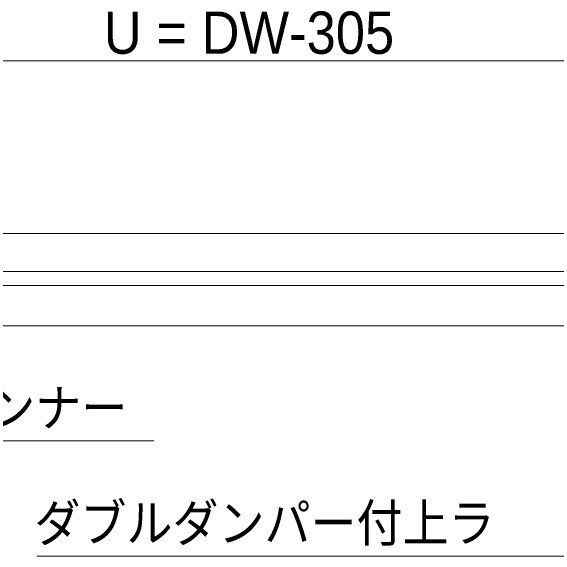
# Model space of a CAD drawing. Units: millimetres, scale not verified. Extents: x -6062 to 6062, y -3045 to 3045.
# Drawn here: x -4247.6 to -3774.2, y 70 to 543.3 of the extents above; entities that cross this region are included whole.
import ezdxf
from ezdxf.enums import TextEntityAlignment as Align

# ---------------------------------------------------------------- set-up
doc = ezdxf.new("R2010")
doc.units = ezdxf.units.MM
doc.header["$LTSCALE"] = 20
for name, color, linetype, lineweight in [('0-0_2寸法-3', 7, 'Continuous', 9), ('0-1_3一般', 7, 'Continuous', 9), ('0-3_2寸法-1', 7, 'Continuous', 9)]:
    doc.layers.add(name, color=color, linetype=linetype, lineweight=lineweight)
doc.styles.add('ＭＳ ゴシック', font='')
doc.styles.add('ＭＳ Ｐゴシック', font='')
doc.styles.get('ＭＳ ゴシック').set_extended_font_data('MS Gothic')
doc.styles.get('ＭＳ Ｐゴシック').set_extended_font_data('MS PGothic')

# ---------------------------------------------------------------- blocks, each defined once
blk = doc.blocks.new('グループ-71')
at = {"layer": '0-1_3一般'}
blk.add_line((-55696.5, 7000), (-4456.5, 7000), dxfattribs=at)
blk = doc.blocks.new('グループ-72')
at = {"layer": '0-1_3一般'}
for p, q in [((-54000, 6100), (-30000, 6100)), ((-53680, 5400), (-30320, 5400))]:
    blk.add_line(p, q, dxfattribs=at)
blk.add_lwpolyline([(-6330, 6340), (-53990, 6340), (-53990, 7000), (-6330, 7000)], close=True, dxfattribs=at)
blk = doc.blocks.new('グループ-73')
at = {"layer": '0-1_3一般'}
for name in ['グループ-71', 'グループ-72']:
    blk.add_blockref(name, (0, 0), dxfattribs=at)

msp = doc.modelspace()

# ---------------------------------------------------------------- linework, layer by layer
at = {"layer": '0-0_2寸法-3'}
for points in [[(-4123.44, 170), (-4349.36, 170), (-4437.6, 322.84)], [(-4225.06, 70), (-3626.22, 70), (-3479.98, 323.3)]]:
    msp.add_lwpolyline(points, dxfattribs=at)
at = {"layer": '0-3_2寸法-1'}
msp.add_line((-3605.21, 500), (-4474.79, 500), dxfattribs=at)

# ---------------------------------------------------------------- block references
at = {"layer": '0-1_3一般', "xscale": 0.05, "yscale": 0.05}
msp.add_blockref('グループ-73', (-1787.5, 0), dxfattribs=at)

# ---------------------------------------------------------------- texts
at = {"layer": '0-0_2寸法-3', "style": 'ＭＳ ゴシック', "width": 0.9}
for s, p in [('上ランナー', (-4346.33, 172.77)), ('ダブルダンパー付上ラ', (-4227.16, 72.77))]:
    msp.add_text(s, height=32.55, dxfattribs=at).set_placement(p, align=Align.BOTTOM_LEFT)
at = {"layer": '0-3_2寸法-1', "style": 'ＭＳ Ｐゴシック', "width": 0.95}
msp.add_text('U = DW-305', height=36.69, dxfattribs=at).set_placement((-4166.88, 495.04), align=Align.BOTTOM_LEFT)

doc.saveas('drawing.dxf')
